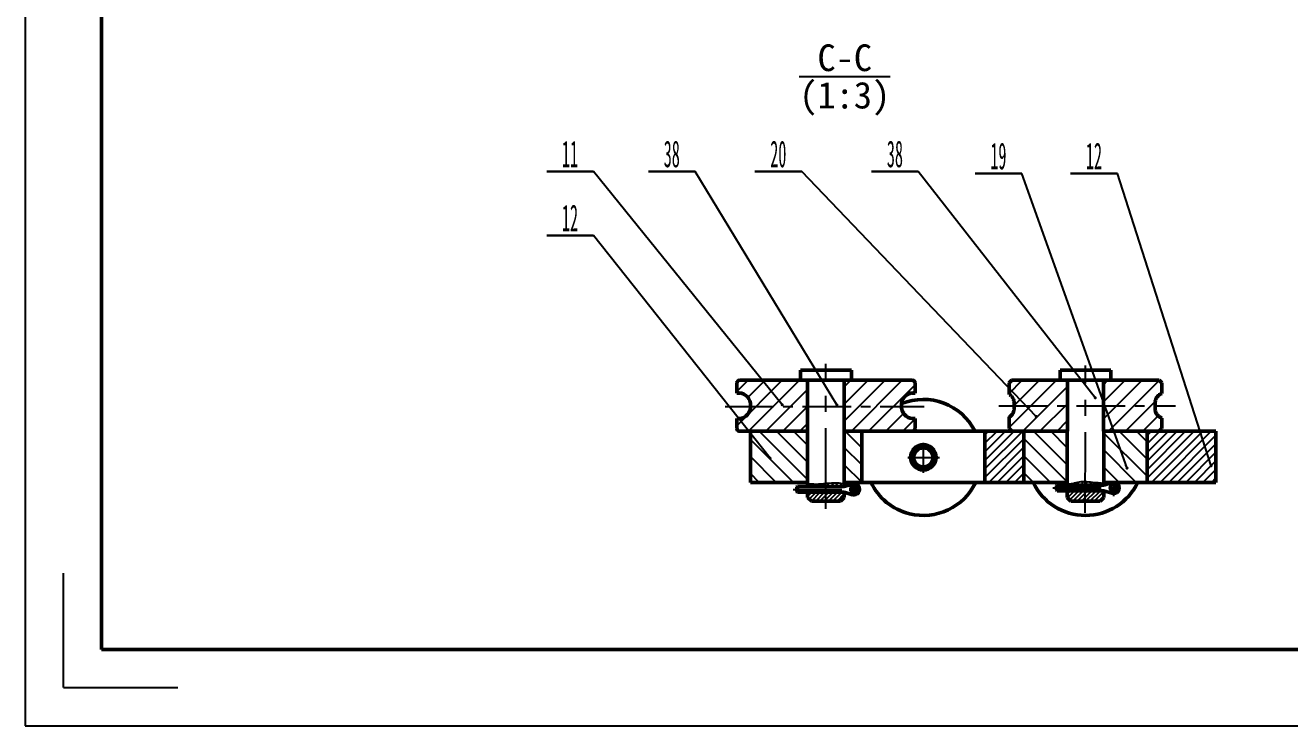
# Model space of a CAD drawing. Header units: millimetres. Extents: x 0 to 1189, y 0 to 841.
# Drawn here: x -0.1 to 331.2, y 0 to 183.6 of the extents above; entities that cross this region are included whole.
import ezdxf

# ---------------------------------------------------------------- set-up
doc = ezdxf.new("R2010")
doc.units = ezdxf.units.MM
doc.linetypes.add('CENTERX2', pattern=[20.32, 12.7, -2.54, 2.54, -2.54])
for name, color, linetype in [('中心线', 1, 'CENTERX2'), ('剖面线', 6, 'Continuous'), ('文字', 6, 'Continuous'), ('符号', 4, 'Continuous'), ('细实线', 7, 'Continuous')]:
    doc.layers.add(name, color=color, linetype=linetype)
doc.layers.add('粗实线', color=255, linetype='Continuous', lineweight=50)
doc.styles.add('SLDTEXTSTYLE5', font='TXT', dxfattribs={"width": 0.44421})
doc.dimstyles.new('SLDDIMSTYLE1', dxfattribs={"dimtxt": 0.18, "dimasz": 0.8, "dimexe": 0, "dimexo": 0.0625, "dimgap": 0, "dimtad": 0, "dimtih": 1, "dimtoh": 1, "dimdec": 0, "dimrnd": 1e-09, "dimzin": 0, "dimdsep": 46, "dimtxsty": 'Standard', "dimblk1": 'DOT', "dimblk2": 'DOT', "dimsah": 1, "dimcen": 0.09, "dimadec": 0, "dimazin": 0, "dimtfac": 0.8, "dimtdec": 0, "dimtofl": 0, "dimtmove": 0, "dimatfit": 3, "dimldrblk": 'DOT', "dimfxl": 0, "dimfrac": 2, "dimtolj": 1, "dimtzin": 0, "dimarcsym": 0})

# ---------------------------------------------------------------- blocks, each defined once
blk = doc.blocks.new('SW_NOTE_0_100')
at = {"layer": '符号', "color": 0}
for p, q in [((-12.24, 0), (0, 0)), ((0, 0), (-12.24, 0)), ((-12.24, 0), (0, 0)), ((0, 0), (-12.24, 0)), ((-12.24, 0), (0, 0)), ((0, 0), (-12.24, 0))]:
    blk.add_line(p, q, dxfattribs=at)
at = {"layer": '符号', "color": 0, "insert": (-6.13, 8.12), "char_height": 7, "attachment_point": 2, "style": 'SLDTEXTSTYLE5'}
blk.add_mtext('38', dxfattribs=at)
blk = doc.blocks.new('_Dot')
at = {"color": 0, "linetype": 'ByBlock', "lineweight": -2}
blk.add_line((-0.5, 0), (-1, 0), dxfattribs=at)
at = {"color": 0, "linetype": 'ByBlock', "const_width": 0.5}
blk.add_lwpolyline([(-0.25, 0, 1), (0.25, 0, 1)], format="xyb", close=True, dxfattribs=at)
blk = doc.blocks.new('SW_NOTE_0_101')
at = {"layer": '符号', "color": 0}
for p, q in [((-12.24, 0), (0, 0)), ((0, 0), (-12.24, 0)), ((-12.24, 0), (0, 0)), ((0, 0), (-12.24, 0)), ((-12.24, 0), (0, 0)), ((0, 0), (-12.24, 0))]:
    blk.add_line(p, q, dxfattribs=at)
at = {"layer": '符号', "color": 0, "insert": (-6.13, 8.12), "char_height": 7, "attachment_point": 2, "style": 'SLDTEXTSTYLE5'}
blk.add_mtext('11', dxfattribs=at)
blk = doc.blocks.new('SW_NOTE_0_102')
at = {"layer": '符号', "color": 0}
for p, q in [((-12.24, 0), (0, 0)), ((0, 0), (-12.24, 0)), ((-12.24, 0), (0, 0)), ((0, 0), (-12.24, 0)), ((-12.24, 0), (0, 0)), ((0, 0), (-12.24, 0))]:
    blk.add_line(p, q, dxfattribs=at)
at = {"layer": '符号', "color": 0, "insert": (-6.13, 8.12), "char_height": 7, "attachment_point": 2, "style": 'SLDTEXTSTYLE5'}
blk.add_mtext('20', dxfattribs=at)
blk = doc.blocks.new('SW_NOTE_0_103')
at = {"layer": '符号', "color": 0}
for p, q in [((-12.24, 0), (0, 0)), ((0, 0), (-12.24, 0)), ((-12.24, 0), (0, 0)), ((0, 0), (-12.24, 0)), ((-12.24, 0), (0, 0)), ((0, 0), (-12.24, 0))]:
    blk.add_line(p, q, dxfattribs=at)
at = {"layer": '符号', "color": 0, "insert": (-6.13, 8.12), "char_height": 7, "attachment_point": 2, "style": 'SLDTEXTSTYLE5'}
blk.add_mtext('38', dxfattribs=at)
blk = doc.blocks.new('SW_NOTE_0_104')
at = {"layer": '符号', "color": 0}
for p, q in [((-12.24, 0), (0, 0)), ((0, 0), (-12.24, 0)), ((-12.24, 0), (0, 0)), ((0, 0), (-12.24, 0)), ((-12.24, 0), (0, 0)), ((0, 0), (-12.24, 0))]:
    blk.add_line(p, q, dxfattribs=at)
at = {"layer": '符号', "color": 0, "insert": (-6.13, 8.12), "char_height": 7, "attachment_point": 2, "style": 'SLDTEXTSTYLE5'}
blk.add_mtext('12', dxfattribs=at)
blk = doc.blocks.new('SW_NOTE_0_105')
at = {"layer": '符号', "color": 0}
for p, q in [((-12.24, 0), (0, 0)), ((0, 0), (-12.24, 0)), ((-12.24, 0), (0, 0)), ((0, 0), (-12.24, 0)), ((-12.24, 0), (0, 0)), ((0, 0), (-12.24, 0))]:
    blk.add_line(p, q, dxfattribs=at)
at = {"layer": '符号', "color": 0, "insert": (-6.13, 8.12), "char_height": 7, "attachment_point": 2, "style": 'SLDTEXTSTYLE5'}
blk.add_mtext('19', dxfattribs=at)
blk = doc.blocks.new('SW_NOTE_0_106')
at = {"layer": '符号', "color": 0}
for p, q in [((-12.24, 0), (0, 0)), ((0, 0), (-12.24, 0)), ((-12.24, 0), (0, 0)), ((0, 0), (-12.24, 0)), ((-12.24, 0), (0, 0)), ((0, 0), (-12.24, 0))]:
    blk.add_line(p, q, dxfattribs=at)
at = {"layer": '符号', "color": 0, "insert": (-6.13, 8.12), "char_height": 7, "attachment_point": 2, "style": 'SLDTEXTSTYLE5'}
blk.add_mtext('12', dxfattribs=at)

msp = doc.modelspace()

# ---------------------------------------------------------------- hatches: boundary and pattern name
at = {"layer": '剖面线'}
h = msp.add_hatch(dxfattribs=at)
h.set_pattern_fill('ANSI31', color=256)
edge = h.paths.add_edge_path()
edge.add_line((204.8853, 90.5033), (203.032, 90.5033))
edge.add_line((203.032, 90.5033), (187.032, 90.5033))
edge.add_arc((187.032, 89.8366), 0.6667, 90, 180)
edge.add_line((186.3653, 89.8366), (186.3653, 87.1699))
edge.add_arc((186.7952, 84.0734), 3.1263, 7.903815, 97.903818, ccw=False)
edge.add_line((189.8918, 84.5033), (189.8918, 83.1699))
edge.add_arc((186.7952, 83.5998), 3.1263, 262.096186, 352.09613, ccw=False)
edge.add_line((186.3653, 80.5033), (186.3653, 77.8366))
edge.add_arc((187.032, 77.8366), 0.6667, 180, 270)
edge.add_line((187.032, 77.1699), (204.8853, 77.1699))
edge.add_line((204.8853, 77.1699), (204.8853, 90.5033))
edge = h.paths.add_edge_path()
edge.add_line((229.5055, 83.1699), (229.5055, 84.5033))
edge.add_arc((232.6021, 84.0734), 3.1263, 82.096164, 172.096183, ccw=False)
edge.add_line((233.032, 87.1699), (233.032, 89.8366))
edge.add_arc((232.3653, 89.8366), 0.6667, 0, 90)
edge.add_line((232.3653, 90.5033), (216.3653, 90.5033))
edge.add_line((216.3653, 90.5033), (214.512, 90.5033))
edge.add_line((214.512, 90.5033), (214.512, 77.1699))
edge.add_line((214.512, 77.1699), (219.0585, 77.1699))
edge.add_line((219.0585, 77.1699), (232.3653, 77.1699))
edge.add_arc((232.3653, 77.8366), 0.6667, 270, 360)
edge.add_line((233.032, 77.8366), (233.032, 80.5033))
edge.add_arc((232.6021, 83.5998), 3.1263, 187.903872, 277.903831, ccw=False)
edge = h.paths.add_edge_path()
edge.add_spline(control_points=[(257.7027, 86.8398), (257.7154, 86.832), (257.983, 86.6689), (258.4458, 86.2523), (258.9053, 85.455), (258.9642, 84.8553), (258.9937, 84.5555)], knot_values=[0, 0, 0, 0, 0.0163523, 0.34426431, 0.67214405, 1, 1, 1, 1], degree=3, periodic=0)
edge.add_line((258.9937, 84.5555), (258.9937, 83.1177))
edge.add_spline(control_points=[(258.9937, 83.1177), (258.9912, 83.0327), (258.9799, 82.6491), (258.7907, 81.9797), (258.3227, 81.2741), (257.8904, 80.9668), (257.7027, 80.8334)], knot_values=[0, 0, 0, 0, 0.09329827, 0.4209614, 0.74868532, 1, 1, 1, 1], degree=3, periodic=0)
edge.add_line((257.7027, 80.8334), (257.7027, 77.8366))
edge.add_line((257.7027, 77.8366), (258.3702, 77.1699))
edge.add_line((258.3702, 77.1699), (261.529, 77.1699))
edge.add_line((261.529, 77.1699), (272.9176, 77.1699))
edge.add_line((272.9176, 77.1699), (272.9568, 90.5033))
edge.add_line((272.9568, 90.5033), (271.0804, 90.5033))
edge.add_line((271.0804, 90.5033), (258.3702, 90.5033))
edge.add_line((258.3702, 90.5033), (257.7027, 89.8366))
edge.add_line((257.7027, 89.8366), (257.7027, 86.8398))
edge = h.paths.add_edge_path()
edge.add_spline(control_points=[(295.917, 84.5555), (295.9434, 84.8393), (295.9976, 85.4232), (296.4355, 86.2116), (297.0228, 86.7725), (297.4777, 86.9756), (297.6587, 87.0565)], knot_values=[0, 0, 0, 0, 0.26231582, 0.53950823, 0.8167381, 1, 1, 1, 1], degree=3, periodic=0)
edge.add_line((297.6587, 87.0565), (297.6587, 89.8366))
edge.add_line((297.6587, 89.8366), (296.9912, 90.5033))
edge.add_line((296.9912, 90.5033), (284.281, 90.5033))
edge.add_line((284.281, 90.5033), (282.4242, 90.5033))
edge.add_line((282.4242, 90.5033), (282.4242, 77.17))
edge.add_line((282.4242, 77.17), (293.8324, 77.1699))
edge.add_line((293.8324, 77.1699), (296.9912, 77.1699))
edge.add_line((296.9912, 77.1699), (297.6587, 77.8366))
edge.add_line((297.6587, 77.8366), (297.6587, 80.6167))
edge.add_spline(control_points=[(297.6587, 80.6167), (297.4919, 80.6902), (297.0511, 80.8844), (296.4658, 81.4229), (296.0052, 82.2176), (295.9464, 82.8177), (295.917, 83.1177)], knot_values=[0, 0, 0, 0, 0.16856305, 0.4457331, 0.72287676, 1, 1, 1, 1], degree=3, periodic=0)
edge.add_line((295.917, 83.1177), (295.917, 84.5555))
h = msp.add_hatch(dxfattribs=at)
h.set_pattern_fill('ANSI31', color=256, angle=90)
h.paths.add_polyline_path([(204.8853, 77.1699), (189.894, 77.1699), (189.894, 63.7499), (204.8853, 63.7499)])
h.paths.add_polyline_path([(219.0585, 77.1699), (214.512, 77.1699), (214.512, 63.7499), (219.0585, 63.7499)])
h.paths.add_polyline_path([(272.914, 77.1699), (261.529, 77.1699), (261.529, 63.7499), (272.8674, 63.75)])
h.paths.add_polyline_path([(293.8324, 77.1699), (282.4474, 77.1699), (282.494, 63.7499), (293.8324, 63.7499)])
h = msp.add_hatch(dxfattribs=at)
h.set_pattern_fill('ANSI31', color=256, scale=0.5)
h.paths.add_polyline_path([(311.8707, 77.1699), (293.8324, 77.1699), (293.8324, 63.7499), (311.8707, 63.7499)])
h.paths.add_polyline_path([(261.529, 77.1699), (251.3619, 77.1699), (251.3619, 63.7499), (261.529, 63.7499)])
h = msp.add_hatch(dxfattribs=at)
h.set_pattern_fill('ANSI31', color=256, scale=0.25)
edge = h.paths.add_edge_path()
edge.add_spline(control_points=[(282.494, 63.5482), (281.5084, 63.6382), (279.9052, 63.7858), (278.2687, 63.9637), (277.6434, 63.9858)], knot_values=[9.11401313, 9.11401313, 9.11401313, 9.11401313, 12.09759323, 13.96256801, 13.96256801, 13.96256801, 13.96256801], degree=3, periodic=0)
edge.add_line((277.6434, 63.9858), (277.6423, 63.0638))
edge.add_line((277.6423, 63.0638), (282.494, 63.0638))
edge.add_line((282.494, 63.0638), (282.494, 63.5482))
edge = h.paths.add_edge_path()
edge.add_spline(control_points=[(277.6434, 63.9858), (276.9683, 64.0097), (275.733, 63.9541), (274.1926, 63.3581), (273.2473, 63.3743), (272.8674, 63.3905)], knot_values=[4.26889019, 4.26889019, 4.26889019, 4.26889019, 6.28247004, 7.98015786, 9.11401313, 9.11401313, 9.11401313, 9.11401313], degree=3, periodic=0)
edge.add_line((272.8674, 63.3905), (272.8674, 63.0638))
edge.add_line((272.8674, 63.0638), (277.6423, 63.0638))
edge.add_line((277.6423, 63.0638), (277.6434, 63.9858))
h.paths.add_polyline_path([(277.6404, 61.5638), (272.8674, 61.5638), (272.8674, 59.8367), (273.8674, 58.8367), (277.6369, 58.8366)])
h.paths.add_polyline_path([(282.494, 61.5638), (277.6404, 61.5638), (277.6369, 58.8366), (277.6807, 58.8366), (281.494, 58.8366), (282.494, 59.8366)])
edge = h.paths.add_edge_path()
edge.add_spline(control_points=[(209.6986, 63.5117), (209.2401, 63.4565), (207.9779, 63.3019), (206.3809, 63.3209), (205.2204, 63.4141), (204.8853, 63.4298)], knot_values=[4.37768499, 4.37768499, 4.37768499, 4.37768499, 5.76167705, 8.19248893, 9.18808234, 9.18808234, 9.18808234, 9.18808234], degree=3, periodic=0)
edge.add_line((204.8853, 63.4298), (204.8853, 62.664))
edge.add_line((204.8853, 62.664), (209.6986, 62.664))
edge.add_line((209.6986, 62.664), (209.6986, 63.5117))
edge = h.paths.add_edge_path()
edge.add_spline(control_points=[(214.512, 63.4711), (213.8593, 63.4994), (212.7359, 63.6904), (211.122, 63.6809), (210.1716, 63.5686), (209.6986, 63.5117)], knot_values=[9.18808234, 9.18808234, 9.18808234, 9.18808234, 11.15056746, 12.58814475, 14.01561836, 14.01561836, 14.01561836, 14.01561836], degree=3, periodic=0)
edge.add_line((209.6986, 63.5117), (209.6986, 62.664))
edge.add_line((209.6986, 62.664), (214.512, 62.664))
edge.add_line((214.512, 62.664), (214.512, 63.4711))
h.paths.add_polyline_path([(214.512, 59.8366), (214.512, 61.164), (209.6986, 61.164), (209.6986, 58.8366), (213.512, 58.8366)])
h.paths.add_polyline_path([(209.6986, 61.164), (204.8853, 61.164), (204.8853, 59.8366), (205.8853, 58.8366), (209.6986, 58.8366)])

# ---------------------------------------------------------------- linework, layer by layer
for points, knots in [([(204.8853, 63.4298), (205.2204, 63.4141), (206.3809, 63.3209), (208.4518, 63.2963), (210.6593, 63.6781), (212.7359, 63.6904), (213.8593, 63.4994), (214.512, 63.4711)], [4.37768499, 4.37768499, 4.37768499, 4.37768499, 5.3732784, 7.80409029, 10.61555595, 12.05313324, 14.01561836, 14.01561836, 14.01561836, 14.01561836]), ([(272.8674, 63.3905), (273.2473, 63.3743), (274.1926, 63.3581), (276.3259, 64.1834), (279.2393, 63.8471), (281.5084, 63.6382), (282.494, 63.5482)], [4.26889019, 4.26889019, 4.26889019, 4.26889019, 5.40274546, 7.10043328, 10.97898792, 13.96256801, 13.96256801, 13.96256801, 13.96256801])]:
    msp.add_open_spline(points, degree=3, knots=knots)
at = {"layer": '中心线', "ltscale": 1.666667}
for p, q in [((209.6986, 56.8366), (209.6986, 94.7936)), ((277.633, 55.7674), (277.6818, 94.3748))]:
    msp.add_line(p, q, dxfattribs=at)
at = {"layer": '中心线'}
for p, q in [((183.2738, 83.5998), (235.4152, 83.5998)), ((255.0233, 83.8366), (301.2681, 83.8366)), ((235.2102, 74.1622), (235.2102, 66.2428)), ((231.1926, 70.2999), (239.4334, 70.2999)), ((217.0502, 63.5653), (217.0502, 60.2251)), ((285.0323, 64.127), (285.0323, 60.1518)), ((201.135, 61.914), (220.0729, 61.914)), ((269.1171, 62.3138), (288.055, 62.3138))]:
    msp.add_line(p, q, dxfattribs=at)
at = {"layer": '粗实线'}
for p, q in [((19.9495, 820.9821), (19.9495, 19.9821)), ((203.032, 92.1699), (203.032, 93.1699)), ((203.032, 93.1699), (216.3653, 93.1699)), ((216.3653, 93.1699), (216.3653, 92.1699)), ((271.014, 92.1699), (271.014, 93.1699)), ((271.014, 93.1699), (284.3474, 93.1699)), ((284.3474, 93.1699), (284.3474, 92.1699)), ((186.3653, 89.8366), (186.3653, 87.1699)), ((203.032, 90.5033), (187.032, 90.5033)), ((203.032, 92.1699), (203.032, 90.5033)), ((203.032, 90.5033), (209.6986, 90.5033)), ((204.8853, 90.5033), (204.8853, 62.664)), ((204.8853, 90.5033), (206.3853, 90.5033)), ((204.8853, 90.5033), (205.6353, 90.5033)), ((209.6986, 90.5033), (216.3653, 90.5033)), ((214.512, 62.664), (214.512, 90.5033)), ((216.3653, 90.5033), (216.3653, 92.1699)), ((232.3653, 90.5033), (216.3653, 90.5033)), ((233.032, 87.1699), (233.032, 89.8366)), ((258.3474, 90.5033), (257.6807, 89.8366)), ((257.6807, 89.8366), (257.6807, 86.8555)), ((257.7027, 89.8366), (257.6807, 89.8366)), ((258.3702, 90.5033), (257.7027, 89.8366)), ((257.7027, 89.8366), (257.7027, 86.8398)), ((258.3474, 90.5033), (258.3702, 90.5033)), ((258.3702, 90.5033), (271.0804, 90.5033)), ((271.014, 92.1699), (271.014, 90.5033)), ((271.0804, 90.5033), (277.6807, 90.5033)), ((272.9604, 90.5033), (272.8674, 63.7499)), ((277.6807, 90.5033), (284.281, 90.5033)), ((282.401, 90.5033), (282.494, 63.7499)), ((284.281, 90.5033), (296.9912, 90.5033)), ((284.3474, 90.5033), (284.3474, 92.1699)), ((296.9912, 90.5033), (297.014, 90.5033)), ((297.6587, 89.8366), (296.9912, 90.5033)), ((297.6807, 89.8366), (297.014, 90.5033)), ((297.6807, 89.8366), (297.6587, 89.8366)), ((297.6587, 87.0565), (297.6587, 89.8366)), ((297.6807, 87.0658), (297.6807, 89.8366)), ((187.2251, 87.1699), (186.3653, 87.1699)), ((233.032, 87.1699), (232.1722, 87.1699)), ((257.7027, 86.8398), (257.7005, 86.846)), ((297.657, 87.0602), (297.6587, 87.0565)), ((189.8918, 83.1699), (189.8918, 84.5033)), ((229.5055, 84.5033), (229.5055, 83.1699)), ((258.9899, 84.5555), (258.9899, 83.1177)), ((258.9937, 84.5555), (258.9899, 84.5555)), ((258.9937, 83.1177), (258.9899, 83.1177)), ((258.9937, 83.1177), (258.9937, 84.5555)), ((295.917, 84.5555), (295.917, 83.1177)), ((295.9208, 84.5555), (295.917, 84.5555)), ((295.9208, 83.1177), (295.917, 83.1177)), ((295.9208, 83.1177), (295.9208, 84.5555)), ((187.2251, 80.5033), (186.3653, 80.5033)), ((186.3653, 80.5033), (186.3653, 77.8366)), ((233.032, 80.5033), (232.1722, 80.5033)), ((233.032, 77.8366), (233.032, 80.5033)), ((257.6807, 80.8177), (257.6807, 77.8366)), ((257.7027, 80.8334), (257.7027, 77.8366)), ((297.6587, 80.6167), (297.658, 80.613)), ((297.6587, 77.8366), (297.6587, 80.6167)), ((297.6807, 77.8366), (297.6807, 80.6074)), ((204.8853, 77.1699), (187.032, 77.1699)), ((189.894, 77.1699), (189.894, 63.7499)), ((204.8853, 77.1699), (189.894, 77.1699)), ((232.3653, 77.1699), (214.512, 77.1699)), ((219.0585, 77.1699), (214.512, 77.1699)), ((219.0585, 77.1699), (219.0585, 63.7499)), ((251.3619, 77.1699), (232.3653, 77.1699)), ((261.529, 77.1699), (251.3619, 77.1699)), ((251.3619, 63.7499), (251.3619, 77.1699)), ((257.6807, 77.8366), (258.3474, 77.1699)), ((257.6807, 77.8366), (257.7027, 77.8366)), ((257.7027, 77.8366), (258.3702, 77.1699)), ((258.3702, 77.1699), (272.914, 77.1699)), ((272.914, 77.1699), (261.529, 77.1699)), ((261.529, 63.7499), (261.529, 77.1699)), ((261.529, 77.1699), (261.529, 63.7499)), ((282.4474, 77.1699), (296.9912, 77.1699)), ((293.8324, 77.1699), (282.4474, 77.1699)), ((293.8324, 77.1699), (293.8324, 63.7499)), ((311.8707, 77.1699), (293.8324, 77.1699)), ((293.8324, 63.7499), (293.8324, 77.1699)), ((296.9912, 77.1699), (297.6587, 77.8366)), ((297.014, 77.1699), (297.6807, 77.8366)), ((297.6587, 77.8366), (297.6807, 77.8366)), ((311.8707, 63.7499), (311.8707, 77.1699)), ((189.894, 63.7499), (204.8853, 63.7499)), ((214.512, 63.7499), (219.0585, 63.7499)), ((214.512, 62.664), (216.6289, 63.3051)), ((251.3619, 63.7499), (219.0585, 63.7499)), ((226.1251, 63.7499), (226.1249, 63.7498)), ((251.3619, 63.7499), (261.529, 63.7499)), ((261.529, 63.7499), (272.8674, 63.7499)), ((270.2632, 63.0638), (270.0632, 62.8638)), ((272.7632, 63.0638), (270.2632, 63.0638)), ((270.2632, 63.0638), (270.2632, 61.5638)), ((272.7632, 63.0638), (282.494, 63.0638)), ((272.8674, 63.7499), (272.8674, 63.0638)), ((282.494, 63.7499), (293.8324, 63.7499)), ((282.494, 63.0638), (282.494, 63.7499)), ((282.494, 63.0638), (284.6109, 63.705)), ((293.8324, 63.7499), (311.8707, 63.7499)), ((202.2812, 62.664), (202.0812, 62.464)), ((202.0812, 62.464), (202.0812, 61.364)), ((202.2812, 61.164), (202.0812, 61.364)), ((204.7812, 62.664), (202.2812, 62.664)), ((202.2812, 62.664), (202.2812, 61.164)), ((204.7812, 61.164), (202.2812, 61.164)), ((204.7812, 62.664), (214.512, 62.664)), ((204.7812, 61.164), (214.512, 61.164)), ((204.8853, 61.164), (204.8853, 59.8366)), ((205.8853, 58.8366), (204.8853, 59.8366)), ((213.512, 58.8366), (214.512, 59.8366)), ((214.512, 59.8366), (214.512, 61.164)), ((214.512, 61.164), (216.6289, 60.5228)), ((270.0632, 62.8638), (270.0632, 61.7638)), ((270.2632, 61.5638), (270.0632, 61.7638)), ((272.7632, 61.5638), (270.2632, 61.5638)), ((272.7632, 61.5638), (282.494, 61.5638)), ((272.8674, 61.5638), (272.8674, 59.8367)), ((273.8674, 58.8367), (272.8674, 59.8367)), ((281.494, 58.8366), (282.494, 59.8366)), ((282.494, 59.8366), (282.494, 61.5638)), ((282.494, 61.5638), (284.6109, 60.9226)), ((205.8853, 58.8366), (209.6986, 58.8366)), ((209.6986, 58.8366), (213.512, 58.8366)), ((273.8674, 58.8367), (277.6807, 58.8366)), ((277.6807, 58.8366), (281.494, 58.8366)), ((19.9495, 19.9821), (1168.9495, 19.9821))]:
    msp.add_line(p, q, dxfattribs=at)
for centre, radius in [((235.2102, 70.2999), 3.3333), ((235.2102, 70.2999), 2.5), ((285.0323, 62.3138), 0.8577), ((217.0502, 61.914), 0.8577)]:
    msp.add_circle(centre, radius, dxfattribs=at)
for centre, radius, start, end in [((187.032, 89.8366), 0.6667, 89.999574, 180.000426), ((232.3653, 89.8366), 0.6667, 359.999757, 90.00003), ((186.7952, 84.0734), 3.1263, 7.903815, 97.903818), ((232.6021, 84.0734), 3.1263, 82.096164, 172.096183), ((186.7952, 83.5998), 3.1263, 262.096186, 352.09613), ((235.2102, 70.2999), 15.2003, 26.869825, 112.042854), ((232.6021, 83.5998), 3.1263, 187.903872, 277.903831), ((187.032, 77.8366), 0.6667, 179.999574, 270.000426), ((232.3653, 77.8366), 0.6667, 269.99997, 0.000243), ((217.0502, 61.914), 1.4536, 253.149614, 106.850386), ((235.2102, 70.2999), 15.2003, 205.525501, 256.076671), ((235.2102, 70.2999), 15.2003, 256.076662, 334.474488), ((277.6807, 70.2999), 15.2003, 205.525511, 334.474489), ((285.0323, 62.3138), 1.4536, 253.149614, 106.850386)]:
    msp.add_arc(centre, radius, start, end, dxfattribs=at)
for points, knots in [([(258.9937, 84.5555), (258.9642, 84.8553), (258.9053, 85.455), (258.4458, 86.2523), (257.983, 86.6689), (257.7154, 86.832), (257.7027, 86.8398)], [0, 0, 0, 0, 0.32785595, 0.65573569, 0.9836477, 1, 1, 1, 1]), ([(297.6587, 87.0565), (297.4777, 86.9756), (297.0228, 86.7725), (296.4355, 86.2116), (295.9976, 85.4232), (295.9434, 84.8393), (295.917, 84.5555)], [0, 0, 0, 0, 0.1832619, 0.46049177, 0.73768418, 1, 1, 1, 1]), ([(257.7027, 80.8334), (257.8904, 80.9668), (258.3227, 81.2741), (258.7907, 81.9797), (258.9799, 82.6491), (258.9912, 83.0327), (258.9937, 83.1177)], [0, 0, 0, 0, 0.25131468, 0.5790386, 0.90670173, 1, 1, 1, 1]), ([(295.917, 83.1177), (295.9464, 82.8177), (296.0052, 82.2176), (296.4658, 81.4229), (297.0511, 80.8844), (297.4919, 80.6902), (297.6587, 80.6167)], [0, 0, 0, 0, 0.27712324, 0.5542669, 0.83143695, 1, 1, 1, 1]), ([(257.6994, 80.8271), (257.699, 80.8292), (257.6983, 80.8325), (257.7015, 80.8332), (257.7027, 80.8334)], [0, 0, 0, 0, 0.59912231, 1, 1, 1, 1])]:
    msp.add_open_spline(points, degree=3, knots=knots, dxfattribs=at)
at = {"layer": '细实线'}
for p, q in [((-0.0505, 840.9821), (-0.0505, -0.0179)), ((272.8674, 63.7499), (272.9604, 90.5033)), ((282.494, 63.7499), (282.401, 90.5033)), ((9.9495, 9.9821), (9.9495, 39.9821)), ((9.9495, 9.9821), (39.9495, 9.9821)), ((-0.0505, -0.0179), (1188.9495, -0.0179))]:
    msp.add_line(p, q, dxfattribs=at)

# ---------------------------------------------------------------- block references
at = {"layer": '符号'}
for name, p in [('SW_NOTE_0_101', (148.7792, 145.2335)), ('SW_NOTE_0_100', (175.4405, 145.2335)), ('SW_NOTE_0_102', (203.3487, 145.2335)), ('SW_NOTE_0_103', (233.9002, 145.2335)), ('SW_NOTE_0_105', (260.9977, 144.7004)), ('SW_NOTE_0_106', (286.0351, 144.7004)), ('SW_NOTE_0_104', (148.7792, 128.4535))]:
    msp.add_blockref(name, p, dxfattribs=at)

# ---------------------------------------------------------------- texts
at = {"layer": '文字', "insert": (202.7183, 178.5436), "char_height": 10, "attachment_point": 1}
msp.add_mtext_dynamic_manual_height_columns('\\A1;{\\H0.7x;\\SC-C/(1:3);}', width=46.350466, gutter_width=25, heights=[0], dxfattribs=at)

# ---------------------------------------------------------------- leaders
at = {"layer": '符号'}
for points in [[(198.2527, 84.0922), (148.7792, 145.2335)], [(212.5851, 84.0509), (175.4405, 145.2335)], [(264.7456, 81.0378), (203.3487, 145.2335)], [(280.2528, 85.9305), (233.9002, 145.2335)], [(288.5692, 67.4886), (260.9977, 144.7004)], [(310.6113, 68.1315), (286.0351, 144.7004)], [(195.0544, 70.0845), (148.7792, 128.4535)]]:
    msp.add_leader(points, dimstyle='SLDDIMSTYLE1', dxfattribs=at)

doc.saveas('drawing.dxf')
